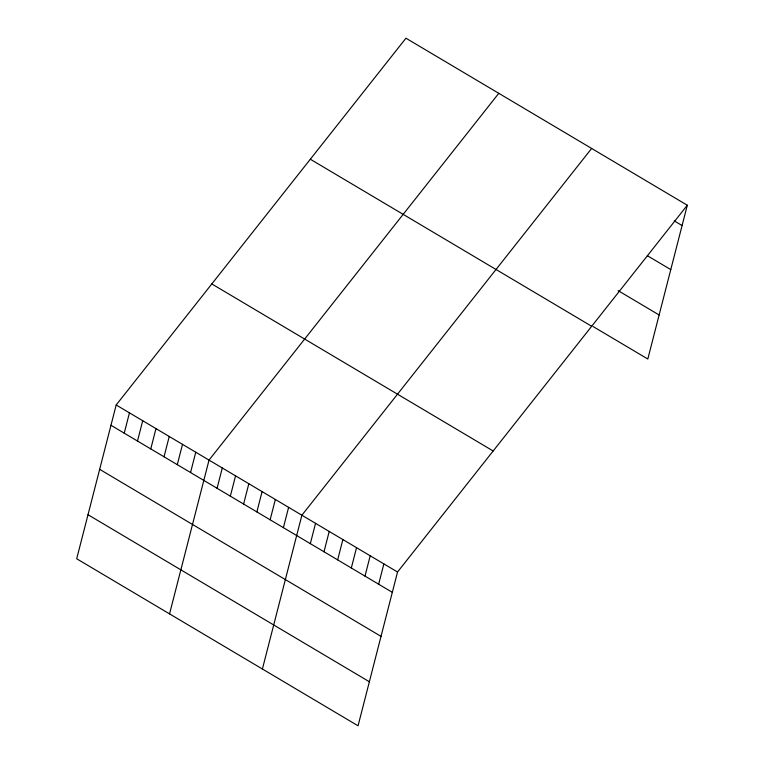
<?xml version="1.0" encoding="UTF-8"?>
<svg xmlns="http://www.w3.org/2000/svg" width="764" height="764" viewBox="0 0 764 764"><rect width="100%" height="100%" fill="white"/><g stroke="black" fill="none" stroke-linecap="round" stroke-linejoin="round"><path stroke-width="1.15" d="M116.185 404.977L76.696 558.761L358.058 725.8L397.538 572.016L687.304 205.239L405.942 38.2L116.185 404.977L397.538 572.016M124.236 433.169L129.45 412.846M137.501 441.038L142.715 420.725M150.766 448.917L155.98 428.604M164.021 456.786L169.245 436.473M177.286 464.665L182.51 444.352M190.551 472.534L195.765 452.221M169.551 613.884L209.03 460.1L498.787 93.323M217.081 488.291L222.295 467.969M230.346 496.161L235.56 475.848M243.611 504.039L248.825 483.727M256.876 511.909L262.09 491.596M270.141 519.787L275.355 499.475M283.396 527.657L288.62 507.344M262.396 669.006L301.885 515.222L591.642 148.445M310.327 543.653L315.551 523.33M323.993 551.761L329.217 531.448M337.659 559.878L342.874 539.565M351.325 567.986L356.54 547.673M364.991 576.104L370.206 555.791M378.657 584.212L383.872 563.899M687.304 205.239L647.815 359.023L593.15 326.572M674.278 220.92L682.08 225.552M647.347 255.692L670.773 269.596M618.124 290.635L659.122 314.978M310.327 159.237L591.68 326.276M211.809 283.941L493.162 450.98M110.971 425.29L392.324 592.329M99.664 469.335L381.016 636.374M88.013 514.716L369.365 681.755"/></g></svg>
